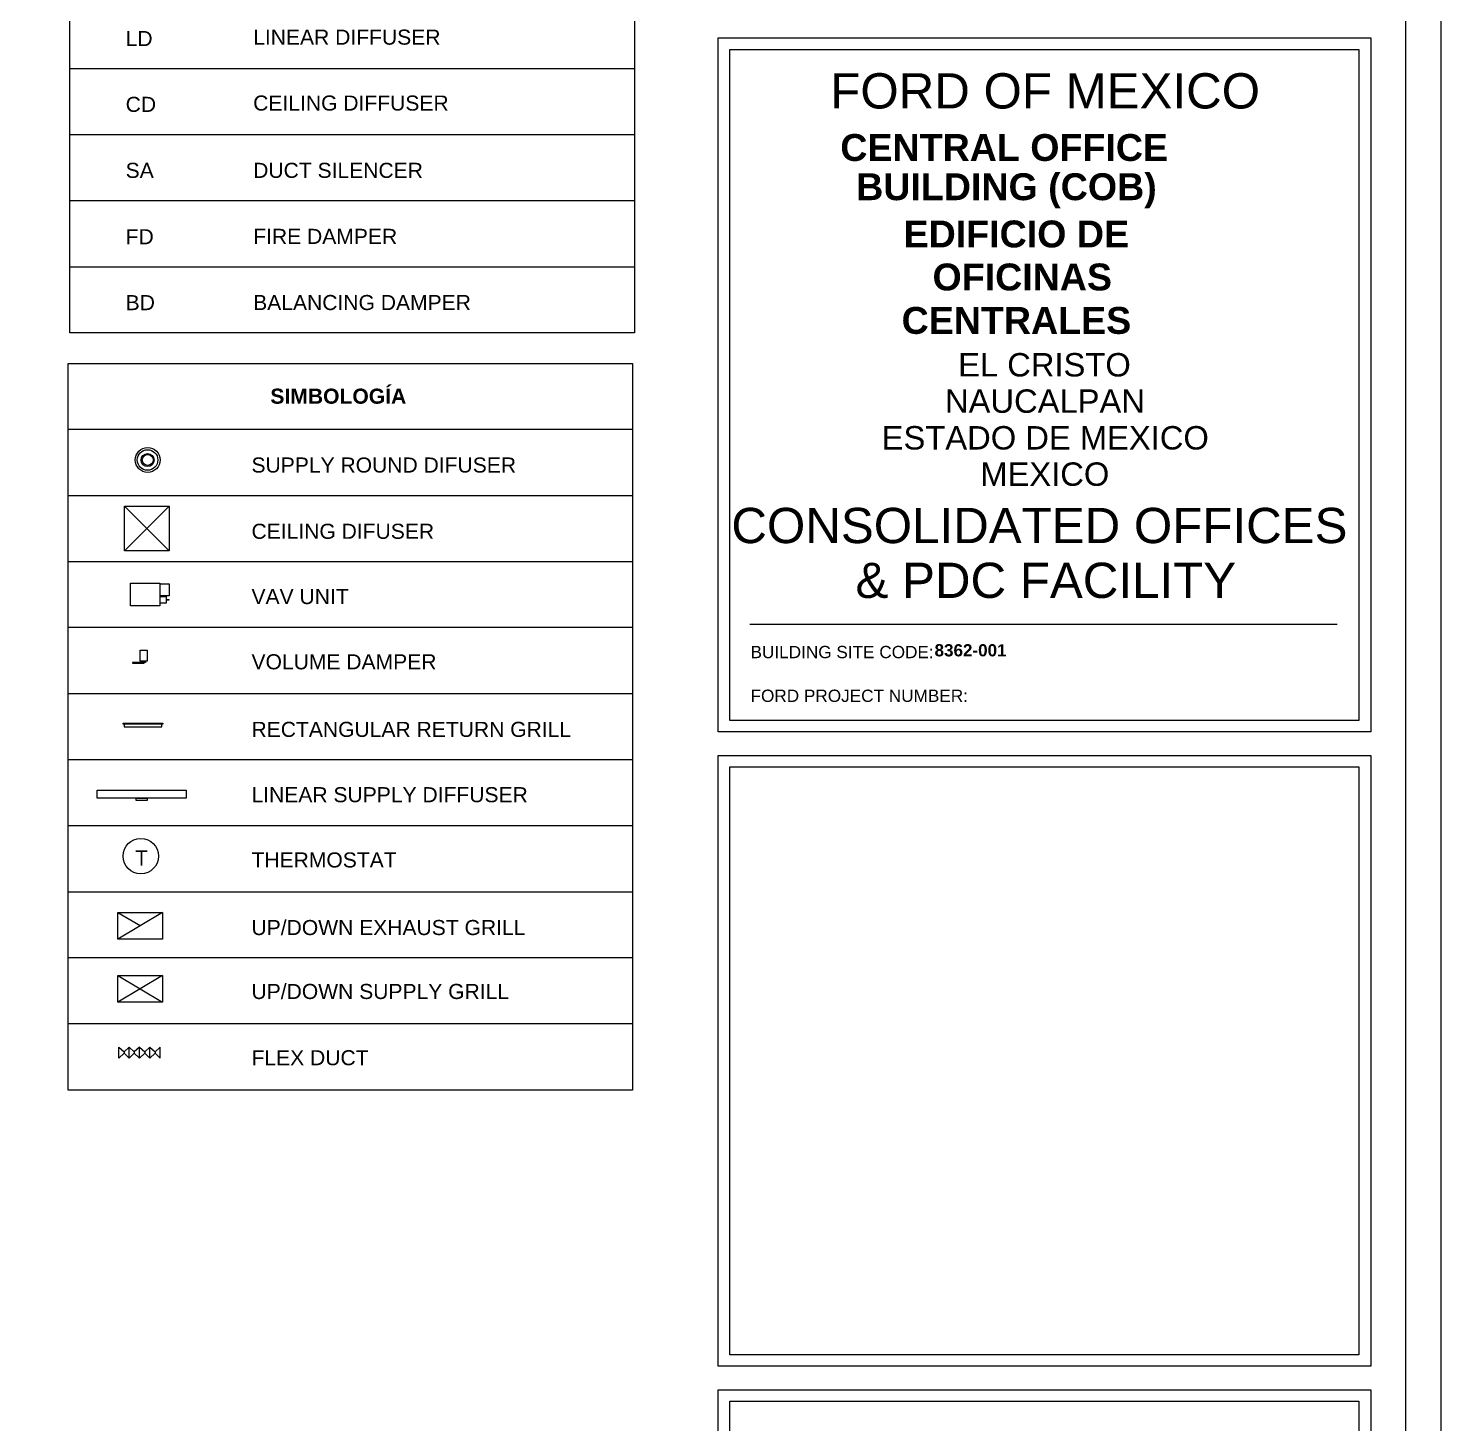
# Model space of a CAD drawing. Header units: metres. Extents: x 39 to 278, y -7 to 151.
# Drawn here: x 110.01 to 129.25, y 24.71 to 43.73 of the extents above; entities that cross this region are included whole.
import ezdxf

# ---------------------------------------------------------------- set-up
doc = ezdxf.new("R2010")
doc.units = ezdxf.units.M
doc.layers.add('pie de plano', color=7, linetype='Continuous')
doc.styles.add('PDF Helvetica', font='')
doc.styles.add('PDF Helvetica Bold', font='')
doc.styles.get('PDF Helvetica').set_extended_font_data('Helvetica')
doc.styles.get('PDF Helvetica Bold').set_extended_font_data('Helvetica', bold=True)

msp = doc.modelspace()

# ---------------------------------------------------------------- linework, layer by layer
at = {"layer": 'pie de plano', "lineweight": 0}
for points in [[(129.247, 53.256), (129.247, -6.745), (39.243, -6.745), (39.243, 53.256)], [(110.574, 39.575), (110.574, 51.272), (118.265, 51.272), (118.265, 39.575)], [(128.294, 34.139), (119.402, 34.139), (119.402, 43.594), (128.294, 43.594)], [(128.133, 34.295), (119.563, 34.295), (119.563, 43.439), (128.133, 43.439)], [(110.551, 29.258), (110.551, 39.158), (118.238, 39.158), (118.238, 29.258)], [(111.927, 36.605), (111.317, 36.605), (111.317, 37.214), (111.927, 37.214)], [(111.798, 35.858), (111.4, 35.858), (111.4, 36.165), (111.798, 36.165)], [(111.922, 35.935), (111.89, 35.935), (111.89, 35.945), (111.922, 35.945)], [(111.624, 35.101), (111.532, 35.101), (111.532, 35.253), (111.624, 35.253)], [(111.427, 35.074), (111.583, 35.074), (111.583, 35.083), (111.427, 35.083)], [(111.555, 35.101), (111.605, 35.101), (111.605, 35.083), (111.555, 35.083)], [(111.84, 34.244), (111.298, 34.244), (111.298, 34.258), (111.84, 34.258)], [(111.312, 34.208), (111.825, 34.208), (111.825, 34.244), (111.312, 34.244)], [(119.402, 25.495), (119.402, 33.818), (128.294, 33.818), (128.294, 25.495)], [(119.563, 25.65), (119.563, 33.662), (128.133, 33.662), (128.133, 25.65)], [(112.155, 33.236), (110.945, 33.236), (110.945, 33.346), (112.155, 33.346)], [(111.624, 33.204), (111.477, 33.204), (111.477, 33.236), (111.624, 33.236)], [(111.239, 29.844), (111.312, 29.78), (111.312, 29.762), (111.239, 29.693)], [(111.523, 29.844), (111.45, 29.78), (111.45, 29.762), (111.523, 29.693)], [(111.803, 29.844), (111.734, 29.78), (111.734, 29.762), (111.803, 29.693)], [(119.402, 18.551), (119.402, 25.174), (128.294, 25.174), (128.294, 18.551)], [(119.563, 18.711), (119.563, 25.018), (128.133, 25.018), (128.133, 18.711)]]:
    msp.add_lwpolyline(points, close=True, dxfattribs=at)
for points in [[(128.77, -6.08), (128.77, 52.445)], [(118.265, 43.173), (110.574, 43.173)], [(118.265, 42.274), (110.574, 42.274)], [(118.265, 41.376), (110.574, 41.376)], [(118.265, 40.473), (110.574, 40.473)], [(118.238, 38.259), (110.551, 38.259)], [(118.238, 37.356), (110.551, 37.356)], [(111.927, 37.214), (111.317, 36.605)], [(111.317, 37.214), (111.927, 36.605)], [(118.238, 36.458), (110.551, 36.458)], [(111.798, 36.156), (111.927, 36.156), (111.927, 35.995), (111.798, 35.995)], [(111.798, 35.986), (111.885, 35.986), (111.885, 35.894), (111.798, 35.894)], [(119.837, 35.606), (127.836, 35.606)], [(118.238, 35.56), (110.551, 35.56)], [(118.238, 34.657), (110.551, 34.657)], [(118.238, 33.758), (110.551, 33.758)], [(118.238, 32.86), (110.551, 32.86)], [(118.238, 31.957), (110.551, 31.957)], [(111.225, 31.678), (111.835, 31.678), (111.835, 31.315), (111.225, 31.315), (111.225, 31.678), (111.532, 31.499)], [(111.835, 31.678), (111.225, 31.315)], [(118.238, 31.059), (110.551, 31.059)], [(111.225, 30.82), (111.835, 30.82), (111.835, 30.458), (111.225, 30.458), (111.225, 30.82), (111.835, 30.458)], [(111.835, 30.82), (111.225, 30.458)], [(118.238, 30.16), (110.551, 30.16)], [(111.312, 29.762), (111.381, 29.693), (111.381, 29.844), (111.312, 29.78)], [(111.381, 29.844), (111.45, 29.78)], [(111.523, 29.844), (111.592, 29.78), (111.592, 29.762), (111.523, 29.693)], [(111.661, 29.844), (111.592, 29.78)], [(111.734, 29.762), (111.661, 29.693), (111.661, 29.844), (111.734, 29.78)], [(111.45, 29.762), (111.381, 29.693)], [(111.592, 29.762), (111.661, 29.693)]]:
    msp.add_lwpolyline(points, dxfattribs=at)
for centre, radius in [((111.633, 37.844), 0.17), ((111.631, 37.844), 0.14), ((111.631, 37.843), 0.0889), ((111.633, 37.844), 0.0739), ((111.539, 32.446), 0.241)]:
    msp.add_circle(centre, radius, dxfattribs=at)

# ---------------------------------------------------------------- texts
at = {"layer": 'pie de plano', "lineweight": 0, "attachment_point": 4}
for s, insert, char_height, style in [('LD', (111.333, 43.586), 0.2055, 'PDF Helvetica'), ('LINEAR DIFFUSER', (113.07, 43.604), 0.20546, 'PDF Helvetica'), ('FORD OF MEXICO', (120.931, 42.87), 0.48053, 'PDF Helvetica'), ('CD', (111.333, 42.688), 0.2055, 'PDF Helvetica'), ('CEILING DIFFUSER', (113.07, 42.706), 0.20546, 'PDF Helvetica'), ('CENTRAL OFFICE', (121.068, 42.099), 0.36645, 'PDF Helvetica Bold'), ('SA', (111.333, 41.789), 0.2055, 'PDF Helvetica'), ('DUCT SILENCER', (113.07, 41.789), 0.20546, 'PDF Helvetica'), ('BUILDING (COB)', (121.284, 41.512), 0.36645, 'PDF Helvetica Bold'), ('FD', (111.333, 40.886), 0.2055, 'PDF Helvetica'), ('FIRE DAMPER', (113.07, 40.891), 0.20546, 'PDF Helvetica'), ('EDIFICIO DE', (121.93, 40.921), 0.36645, 'PDF Helvetica Bold'), ('OFICINAS', (122.324, 40.335), 0.3664, 'PDF Helvetica Bold'), ('BD', (111.333, 39.988), 0.2055, 'PDF Helvetica'), ('BALANCING DAMPER', (113.07, 39.988), 0.20546, 'PDF Helvetica'), ('CENTRALES', (121.903, 39.743), 0.3664, 'PDF Helvetica Bold'), ('EL CRISTO', (122.673, 39.139), 0.319, 'PDF Helvetica'), ('SIMBOLOGÍA', (113.304, 38.712), 0.2057, 'PDF Helvetica Bold'), ('NAUCALPAN', (122.494, 38.644), 0.319, 'PDF Helvetica'), ('ESTADO DE MEXICO', (121.632, 38.144), 0.31901, 'PDF Helvetica'), ('SUPPLY ROUND DIFUSER', (113.047, 37.774), 0.20546, 'PDF Helvetica'), ('MEXICO', (122.975, 37.649), 0.319, 'PDF Helvetica'), ('CONSOLIDATED OFFICES', (119.584, 36.948), 0.48061, 'PDF Helvetica'), ('CEILING DIFUSER', (113.047, 36.871), 0.20546, 'PDF Helvetica'), ('& PDC FACILITY', (121.275, 36.201), 0.48061, 'PDF Helvetica'), ('VAV UNIT', (113.047, 35.982), 0.2055, 'PDF Helvetica'), ('BUILDING SITE CODE:', (119.845, 35.226), 0.16741, 'PDF Helvetica'), ('8362-001', (122.352, 35.25), 0.1661, 'PDF Helvetica Bold'), ('VOLUME DAMPER', (113.047, 35.093), 0.20546, 'PDF Helvetica'), ('FORD PROJECT NUMBER:', (119.845, 34.63), 0.16741, 'PDF Helvetica'), ('RECTANGULAR RETURN GRILL', (113.047, 34.172), 0.20546, 'PDF Helvetica'), ('LINEAR SUPPLY DIFFUSER', (113.047, 33.282), 0.20546, 'PDF Helvetica'), ('T', (111.461, 32.421), 0.205, 'PDF Helvetica'), ('THERMOSTAT', (113.047, 32.393), 0.2055, 'PDF Helvetica'), ('UP/DOWN EXHAUST GRILL', (113.047, 31.472), 0.20546, 'PDF Helvetica'), ('UP/DOWN SUPPLY GRILL', (113.047, 30.601), 0.20546, 'PDF Helvetica'), ('FLEX DUCT', (113.047, 29.698), 0.2055, 'PDF Helvetica')]:
    msp.add_mtext(s, dxfattribs=dict(at, insert=insert, char_height=char_height, style=style))

doc.saveas('drawing.dxf')
